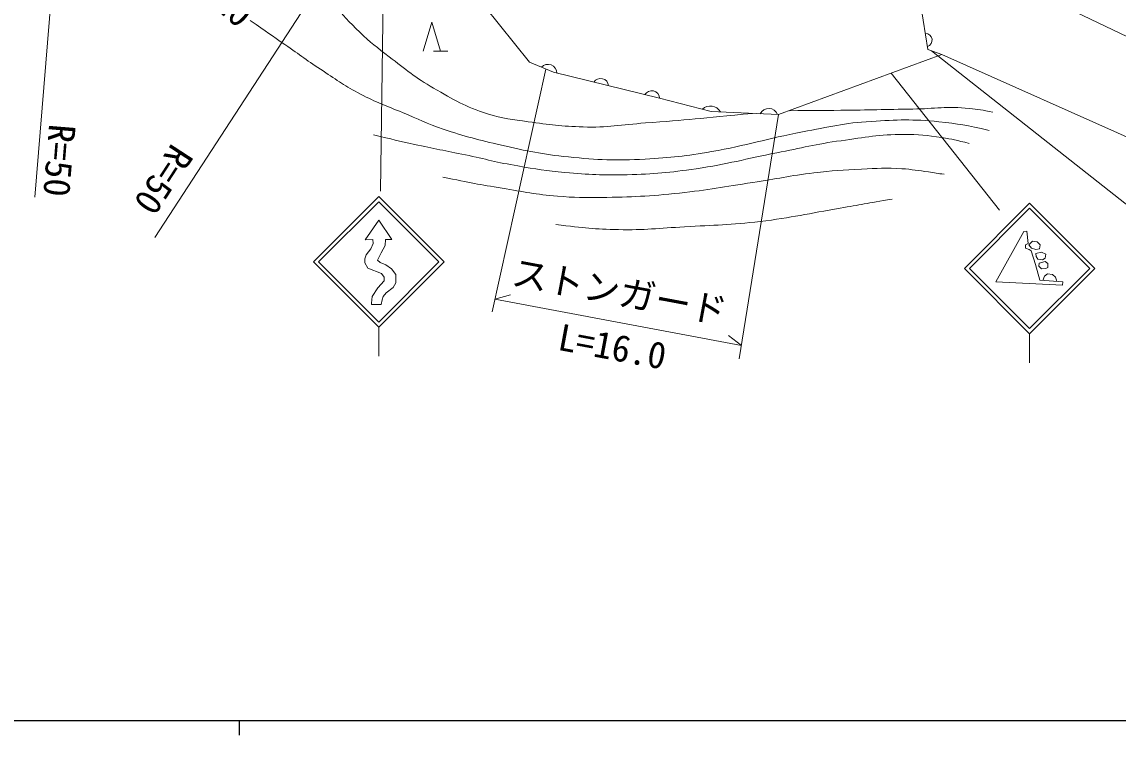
# Model space of a CAD drawing. Units: millimetres, scale not verified. Extents: x 40000 to 680000, y 20000 to 380000.
# Drawn here: x 153030 to 228585, y 204000 to 253122 of the extents above; entities that cross this region are included whole.
import ezdxf
from ezdxf.enums import TextEntityAlignment as Align

# ---------------------------------------------------------------- set-up
doc = ezdxf.new("R2010")
doc.units = ezdxf.units.MM
doc.header["$LTSCALE"] = 1000
for name, color, linetype, lineweight in [('M-BGD', 7, 'Continuous', 13), ('M-STR-HTXT', 7, 'Continuous', 13), ('M-STR-STRC', 7, 'Continuous', 13), ('M-TTL-BAND', 7, 'Continuous', 25)]:
    doc.layers.add(name, color=color, linetype=linetype, lineweight=lineweight)
doc.styles.add('ＭＳ ゴシック', font='')
doc.styles.get('ＭＳ ゴシック').set_extended_font_data('MS Gothic')

msp = doc.modelspace()

# ---------------------------------------------------------------- linework, layer by layer
at = {"layer": 'M-BGD'}
for p, q in [((180690, 251107), (181290, 253107)), ((181290, 253107), (181890, 251107)), ((182390, 251107), (181390, 251107))]:
    msp.add_line(p, q, dxfattribs=at)
for points in [[(216446, 250870), (215482, 251232), (214179, 259324)], [(180230, 258581), (182647, 256563), (184919, 254219), (188023, 250342), (189671, 249654), (196980, 247865), (200549, 246961), (205174, 246735), (216446, 250870)]]:
    msp.add_lwpolyline(points, dxfattribs=at)
for centre, radius, start, end in [((215302, 251865), 464, 288.67272, 89.6285), ((189292, 249589), 606, 0.9134, 137.48357), ((192914, 248671), 557, 5.48562, 146.99849), ((196437, 247843), 542, 2.32746, 150.15666), ((200485, 246543), 790, 29.338, 133.62423), ((204499, 246517), 647, 19.96909, 154.43414)]:
    msp.add_arc(centre, radius, start, end, dxfattribs=at)
for points, knots in [([(170768, 264515), (170809, 263940), (170844, 263757), (170928, 263277), (171117, 262190), (171410, 261624), (171775, 260583), (172266, 259186), (172558, 258405), (173179, 257061), (173666, 256005), (173906, 255387), (174553, 254422), (175134, 253555), (175564, 253140), (176314, 252415), (177053, 251702), (177519, 251356), (178333, 250729), (179495, 249833), (180135, 249302), (181403, 248562), (182792, 247752), (183589, 247283), (185123, 246801), (186189, 246466), (186824, 246403), (187930, 246245), (189401, 246036), (190232, 245938), (191716, 245888), (193392, 245831), (194329, 246041), (196002, 246161), (198888, 246368), (199815, 246473), (203380, 246822)], [0, 0, 0, 0, 1, 1, 1, 2, 2, 2, 3, 3, 3, 4, 4, 4, 5, 5, 5, 6, 6, 6, 7, 7, 7, 8, 8, 8, 9, 9, 9, 10, 10, 10, 11, 11, 11, 12, 12, 12, 12]), ([(168770, 253217), (169936, 252409), (170228, 252206), (171162, 251559), (172188, 250849), (172745, 250424), (173790, 249742), (174779, 249096), (175314, 248697), (176361, 248150), (177458, 247577), (178122, 247357), (179262, 246878), (180350, 246422), (180944, 246125), (182060, 245744), (183603, 245218), (184495, 245002), (186082, 244633), (187865, 244219), (188876, 244007), (190697, 243823), (192751, 243616), (193919, 243565), (195981, 243672), (197778, 243766), (198785, 243887), (200558, 244190), (203029, 244613), (204367, 245085), (206831, 245547), (208671, 245891), (209700, 246161), (211568, 246272), (213386, 246380), (214420, 246435), (216231, 246244), (217600, 246099), (218111, 246009), (219706, 245650)], [0, 0, 0, 0, 1, 1, 1, 2, 2, 2, 3, 3, 3, 4, 4, 4, 5, 5, 5, 6, 6, 6, 7, 7, 7, 8, 8, 8, 9, 9, 9, 10, 10, 10, 11, 11, 11, 12, 12, 12, 13, 13, 13, 13]), ([(205922, 247009), (207651, 247016), (208090, 247020), (209480, 247035), (211418, 247056), (212504, 247095), (214442, 247121), (215958, 247141), (216817, 247331), (218322, 247159), (218966, 247085), (219208, 247062), (219961, 246904)], [0, 0, 0, 0, 1, 1, 1, 2, 2, 2, 3, 3, 3, 4, 4, 4, 4]), ([(177263, 245349), (178622, 245019), (178977, 244935), (180080, 244690), (181447, 244385), (182221, 244251), (183593, 243965), (185005, 243670), (185785, 243445), (187207, 243201), (188470, 242984), (189180, 242860), (190457, 242749), (192125, 242604), (193067, 242569), (194742, 242598), (196610, 242631), (197658, 242747), (199508, 243012), (201694, 243326), (202887, 243686), (205055, 244105), (206787, 244439), (207744, 244707), (209491, 244943), (211173, 245170), (212117, 245378), (213815, 245376), (214837, 245375), (215414, 245325), (216423, 245160), (217170, 245038), (217438, 244981), (218317, 244755)], [0, 0, 0, 0, 1, 1, 1, 2, 2, 2, 3, 3, 3, 4, 4, 4, 5, 5, 5, 6, 6, 6, 7, 7, 7, 8, 8, 8, 9, 9, 9, 10, 10, 10, 11, 11, 11, 11]), ([(182032, 242428), (184003, 242035), (184528, 241928), (186138, 241665), (187624, 241423), (188452, 241239), (189952, 241119), (191123, 241026), (191783, 241005), (192957, 241025), (195072, 241062), (196260, 241115), (198363, 241336), (200341, 241543), (201435, 241767), (203402, 242061), (205052, 242308), (205964, 242531), (207621, 242720), (208898, 242866), (209616, 242935), (210899, 242984), (211984, 243026), (212595, 243087), (213678, 243012), (214399, 242962), (214798, 242884), (215514, 242786), (215938, 242728), (216174, 242689), (216597, 242626), (216597, 242626), (216597, 242626), (216597, 242626)], [0, 0, 0, 0, 1, 1, 1, 2, 2, 2, 3, 3, 3, 4, 4, 4, 5, 5, 5, 6, 6, 6, 7, 7, 7, 8, 8, 8, 9, 9, 9, 10, 10, 10, 11, 11, 11, 11]), ([(189825, 239171), (191849, 238922), (192460, 238851), (194158, 238813), (195936, 238774), (196931, 238911), (198707, 239011), (200743, 239126), (201891, 239132), (203915, 239378), (206081, 239642), (207275, 239921), (209425, 240292), (210827, 240534), (211270, 240611), (213013, 240923)], [0, 0, 0, 0, 1, 1, 1, 2, 2, 2, 3, 3, 3, 4, 4, 4, 5, 5, 5, 5])]:
    msp.add_open_spline(points, degree=3, knots=knots, dxfattribs=at)
at = {"layer": 'M-STR-HTXT'}
for p, q in [((156331, 270551), (153921, 241043)), ((178337, 263087), (162192, 238282)), ((214376, 259216), (241930, 246000)), ((216446, 250870), (239230, 240704)), ((189149, 249872), (185443, 233150)), ((205174, 246735), (202472, 229926)), ((185635, 234017), (186710, 234325)), ((185635, 234017), (202619, 230840)), ((202619, 230840), (201728, 231516))]:
    msp.add_line(p, q, dxfattribs=at)
at = {"layer": 'M-STR-STRC'}
for p, q in [((178016, 260173), (177735, 241471)), ((243311, 229370), (215733, 251138)), ((212942, 249585), (220415, 240147)), ((173130, 236590), (177630, 241090)), ((182130, 236590), (177630, 241090)), ((173483, 236590), (177630, 240736)), ((181777, 236590), (177630, 240736)), ((217990, 236145), (222490, 240645)), ((218344, 236145), (222490, 240291)), ((226991, 236144), (222490, 240645)), ((226637, 236144), (222490, 240291)), ((173130, 236590), (177630, 232089)), ((173483, 236590), (177630, 232443)), ((177630, 232443), (181777, 236590)), ((177630, 232090), (182130, 236590)), ((217990, 236145), (222490, 231644)), ((218344, 236145), (222490, 231998)), ((222490, 231998), (226637, 236144)), ((222491, 231644), (226991, 236144)), ((177630, 232090), (177630, 230090)), ((222491, 231644), (222491, 229644))]:
    msp.add_line(p, q, dxfattribs=at)
for points in [[(177135, 233757), (177179, 234215), (177551, 234808), (178005, 235285), (178005, 235534), (177822, 235783), (176870, 236163), (176655, 236518), (176671, 236798), (176756, 237069), (177085, 237499), (177232, 237867), (177219, 238131), (176691, 238121), (177629, 239461), (178519, 238144), (178089, 238128), (178066, 237724), (177802, 237215), (177603, 236860), (177548, 236720), (177714, 236544), (178115, 236401), (178506, 236124), (178809, 235729), (178799, 235158), (178613, 234822), (178144, 234451), (177927, 234210), (177866, 233987), (177791, 233656), (177135, 233661)], [(220159, 235217), (222094, 238697), (222286, 238706), (222379, 237868), (222203, 237773), (222214, 237540), (222446, 237440), (222590, 237346), (222903, 236409), (223203, 235330), (224784, 235219), (224751, 234998)], [(222607, 237541), (222441, 237765), (222679, 238010), (223001, 237971), (223207, 237775), (223164, 237498), (222917, 237449)], [(222926, 237179), (223298, 237270), (223595, 237136), (223562, 236846), (223379, 236732), (223057, 236781), (222930, 236964)], [(223148, 236498), (223549, 236618), (223744, 236475), (223748, 236214), (223614, 236139), (223314, 236123), (223119, 236299)]]:
    msp.add_lwpolyline(points, close=True, dxfattribs=at)
msp.add_lwpolyline([(223395, 235316), (223517, 235609), (223722, 235772), (224074, 235726), (224280, 235543), (224338, 235341), (224361, 235249)], dxfattribs=at)
at = {"layer": 'M-TTL-BAND'}
for p, q in [((40000, 205000), (579000, 205000)), ((168000, 205000), (168000, 204000))]:
    msp.add_line(p, q, dxfattribs=at)

# ---------------------------------------------------------------- texts
at = {"layer": 'M-BGD', "style": 'ＭＳ ゴシック'}
msp.add_text('110', height=1833, rotation=319.381, dxfattribs=at).set_placement((166203, 253418), align=Align.BOTTOM_CENTER)
at = {"layer": 'M-STR-HTXT', "style": 'ＭＳ ゴシック'}
for rotation, p in [(265.33, (155620, 243578)), (236.941, (162793, 242249))]:
    msp.add_text('R=50', height=1833, rotation=rotation, dxfattribs=at).set_placement(p, align=Align.MIDDLE_CENTER)
for s, p in [('ストンガード', (186588, 234480)), ('L=16.0', (189783, 230008))]:
    msp.add_text(s, height=1833, rotation=349.407, dxfattribs=at).set_placement(p, align=Align.BOTTOM_LEFT)

doc.saveas('drawing.dxf')
